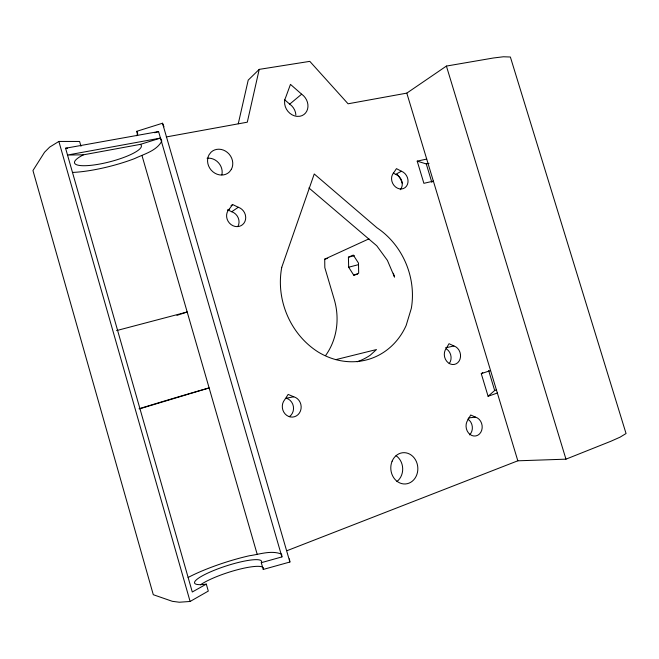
<?xml version="1.0" encoding="UTF-8"?>
<svg xmlns="http://www.w3.org/2000/svg" width="659" height="659" viewBox="0 0 659 659"><rect width="100%" height="100%" fill="white"/><g stroke="black" fill="none" stroke-linecap="round" stroke-linejoin="round"><path stroke-width="0.99" d="M287.167 550.619L517.826 460.806L565.966 459.166L610.877 441.258L620.103 437.148L626.05 433.531L510.371 57.004L503.369 56.773L493.426 57.992L446.407 66.073L406.801 93.125L348.067 103.793L309.804 61.361L259.218 69.376L247.306 122.187L166.282 136.948M238.261 123.777L248.212 80.118L259.218 69.376M229.143 209.274L232.635 204.537L238.286 207.255A10.239 9.259 56.1 0 1 245.288 214.636L245.716 217.215A10.239 9.259 56.1 0 1 232.833 225.658A10.239 9.259 56.1 0 1 229.143 209.274L227.536 210.394M482.792 372.557L481.268 373.653L488.088 396.265L494.678 390.515L496.458 389.889M295.875 115.004A12.579 10.808 53.7 0 0 289.705 104.138L301.641 94.179L290.471 84.377L285.874 96.914A12.916 11.014 54 0 0 286.443 109.196A12.916 11.014 54 0 0 296.921 116.371L299.927 116.256A12.916 11.014 54 0 0 307.942 106.939A12.916 11.014 54 0 0 301.641 94.179M231.012 205.674L232.635 204.537M227.75 209.842L231.737 211.745L238.286 207.255M80.975 146.232L79.607 141.463L58.865 141.438L49.689 147.089L44.565 152.204L32.95 170.541L153.292 594.706L172.328 601.313L179.306 602.227L190.105 601.469L208.302 591.082L206.316 584.129A35.182 6.475 -18 0 1 215.938 569.607A35.182 6.475 -18 0 1 261.285 562.679L281.92 556.913L281.599 554.153C271.319 549.96 259.827 554.301 249.357 555.759A57.053 10.511 -18 0 0 188.112 577.473M206.316 584.129L192.28 591.996L65.579 148.234L158.572 131.569L281.92 556.913M393.234 173.095L395.68 174.363L401.389 171.216A9.432 7.933 63.2 0 1 407.493 184.306A9.432 7.933 63.2 0 1 395.524 186.95A9.432 7.933 63.2 0 1 393.58 172.946L396.454 168.638L401.389 171.216M325.637 355.489A63.874 58.231 69.2 0 0 334.22 299.375L324.821 267.62L324.714 259.144L368.941 238.863M348.413 257.208L353.29 255.058L358.471 263.089L358.685 273.221L353.759 275.198L348.669 267.216L348.413 257.208L354.344 255.684M488.088 396.265L497.356 393.028M481.268 373.653L490.56 370.531L406.801 93.125M180.665 314.145L187.189 311.987L116.569 330.587M163.984 126.808L162.509 123.225L136.635 131.355L137.706 135.07M154.758 132.772L158.572 131.569M160.466 138.093L67.523 155.03L83.429 154.824L140.4 144.37L160.466 138.093L161.817 141.117C156.463 150.985 144.197 153.959 134.741 158.539A55.966 12.595 -14.5 0 1 72.474 172.436M139.79 408.778L209.125 387.92L201.555 390.087A56.575 0.766 -16.5 0 0 189.85 393.497M200.484 584.797A35.191 6.714 -18 0 1 240.238 569.03A35.191 6.714 -18 0 1 263.238 569.442L289.886 562.02L289.408 558.873M353.759 275.198L357.705 274.144M348.669 267.216L358.512 264.638M324.714 259.144L327.663 258.386M335.826 359.633L376.462 349.558L370.259 355.201A71.815 63.701 69.1 0 1 357.129 361.791M433.375 181.134L423.885 183.317L417.205 161.134L426.719 159.066M445.476 347.853L453.919 345.975A9.523 8.04 76 0 1 460.048 359.097A9.523 8.04 76 0 1 448.301 362.829A9.523 8.04 76 0 1 446.25 348.405L449.043 343.693L453.919 345.975M417.205 161.134L426.274 163.926L429.017 163.325M293.749 396.784L288.156 394.411L284.762 399.634A10.33 9.415 81.3 0 0 286.681 415.343A10.33 9.415 81.3 0 0 300.463 410.977A10.33 9.415 81.3 0 0 293.749 396.784L286.237 398.209A10.157 9.292 81.6 0 1 293.395 406.504A10.157 9.292 81.6 0 1 289.309 416.702M468.747 417.872L475.559 417.163A9.613 8.04 80.9 0 1 481.704 430.294A9.613 8.04 80.9 0 1 470.048 434.462A9.613 8.04 80.9 0 1 467.956 419.882L470.707 414.997L475.559 417.163M65.579 148.234L67.572 148.217M308.906 187.939L376.759 245.782L387.393 260.363L394.535 277.101L393.382 273.254M284.606 99.698L289.705 104.138M446.407 66.073L565.966 459.166M517.826 460.806L490.56 370.531M426.274 163.926L431.851 182.386M488.673 370.622L494.678 390.515M162.509 123.225L289.886 562.02M261.285 562.679L263.238 569.442M141.965 155.466L257.175 554.252M58.865 141.438L190.105 601.469M395.68 174.363A9.333 7.875 63.1 0 1 400.293 189.718M231.737 211.745A10.074 9.135 55.8 0 1 237.981 226.342M446.53 348.99A9.383 7.957 76.2 0 1 449.199 363.587M396.067 455.699A15.272 13.254 85.4 0 1 396.907 481.531M139.065 408.761A56.575 0.766 -16.5 0 1 148.761 405.779M149.807 405.458A56.575 0.766 -16.5 0 1 162.196 401.702M163.111 401.43A56.575 0.766 -16.5 0 1 175.467 397.739M176.423 397.451A56.575 0.766 -16.5 0 1 188.853 393.794M179.734 314.458A56.369 3.641 -15.9 0 1 176.942 315.34M467.808 419.05A9.473 7.949 81 0 1 469.529 434.891M207.074 158.234A13.122 11.763 50.6 0 1 221.869 174.824M397.344 174.627A20.108 17.052 63.1 0 1 402.41 183.622M140.4 144.37A34.515 7.76 -14.5 0 1 99.624 164.058A34.515 7.76 -14.5 0 1 83.429 154.824M137.673 133.283A34.49 8.196 -14.4 0 1 136.462 135.738M136.635 131.355A34.49 8.196 -14.4 0 1 137.583 132.574M281.755 267.315C275.635 299.54 290.207 334.154 317.918 351.857A73.726 64.953 69.1 0 0 406.158 325.455L411.331 308.338A73.726 64.953 69.1 0 0 376.989 227.8L314.244 173.976L281.755 267.315M231.342 169.371L229.456 171.892A13.485 12.01 51.1 0 1 212.865 171.76A13.485 12.01 51.1 0 1 209.035 154.791L210.962 152.278A13.485 12.01 51.1 0 1 227.47 152.501A13.485 12.01 51.1 0 1 231.342 169.371M392.105 461.209A15.684 13.518 85 0 0 405.367 483.97A15.684 13.518 85 0 0 415.475 459.801A15.684 13.518 85 0 0 392.105 461.209"/></g></svg>
